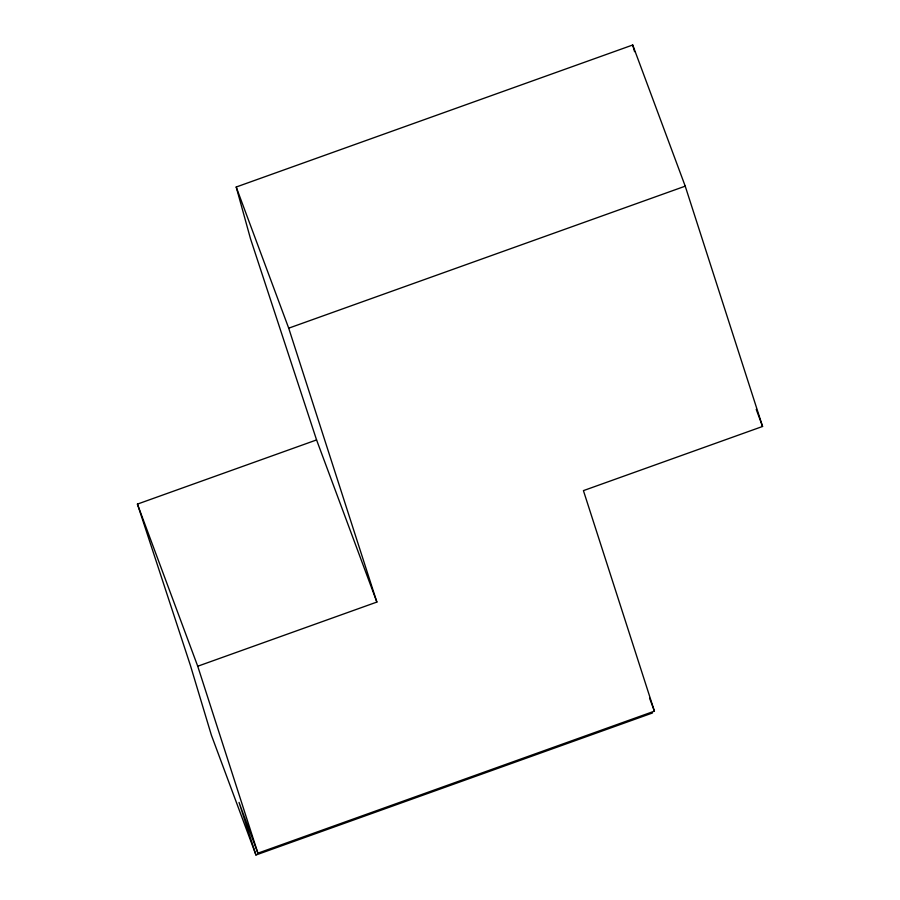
<?xml version="1.0" encoding="UTF-8"?>
<svg xmlns="http://www.w3.org/2000/svg" width="900" height="900" viewBox="0 0 900 900"><rect width="100%" height="100%" fill="white"/><g stroke="black" fill="none" stroke-linecap="round" stroke-linejoin="round"><path stroke-width="1.35" d="M257.906 853.178L197.73 666.236L376.875 602.066L316.575 439.931L250.481 238.68L236.205 187.02L632.722 45L685.226 186.165L762.57 426.465L583.425 490.624L654.413 711.158L257.906 853.178L239.029 802.429L255.949 855L652.466 712.991M376.875 602.066L288.709 328.174L685.226 186.165M255.949 855L211.376 735.143L190.395 665.381L137.43 504.101L316.575 439.931M756.214 409.354L762.57 426.465M649.575 698.153L654.413 711.158M236.205 187.02L288.709 328.174M137.43 504.101L197.73 666.236M632.722 45L634.556 51.626"/></g></svg>
